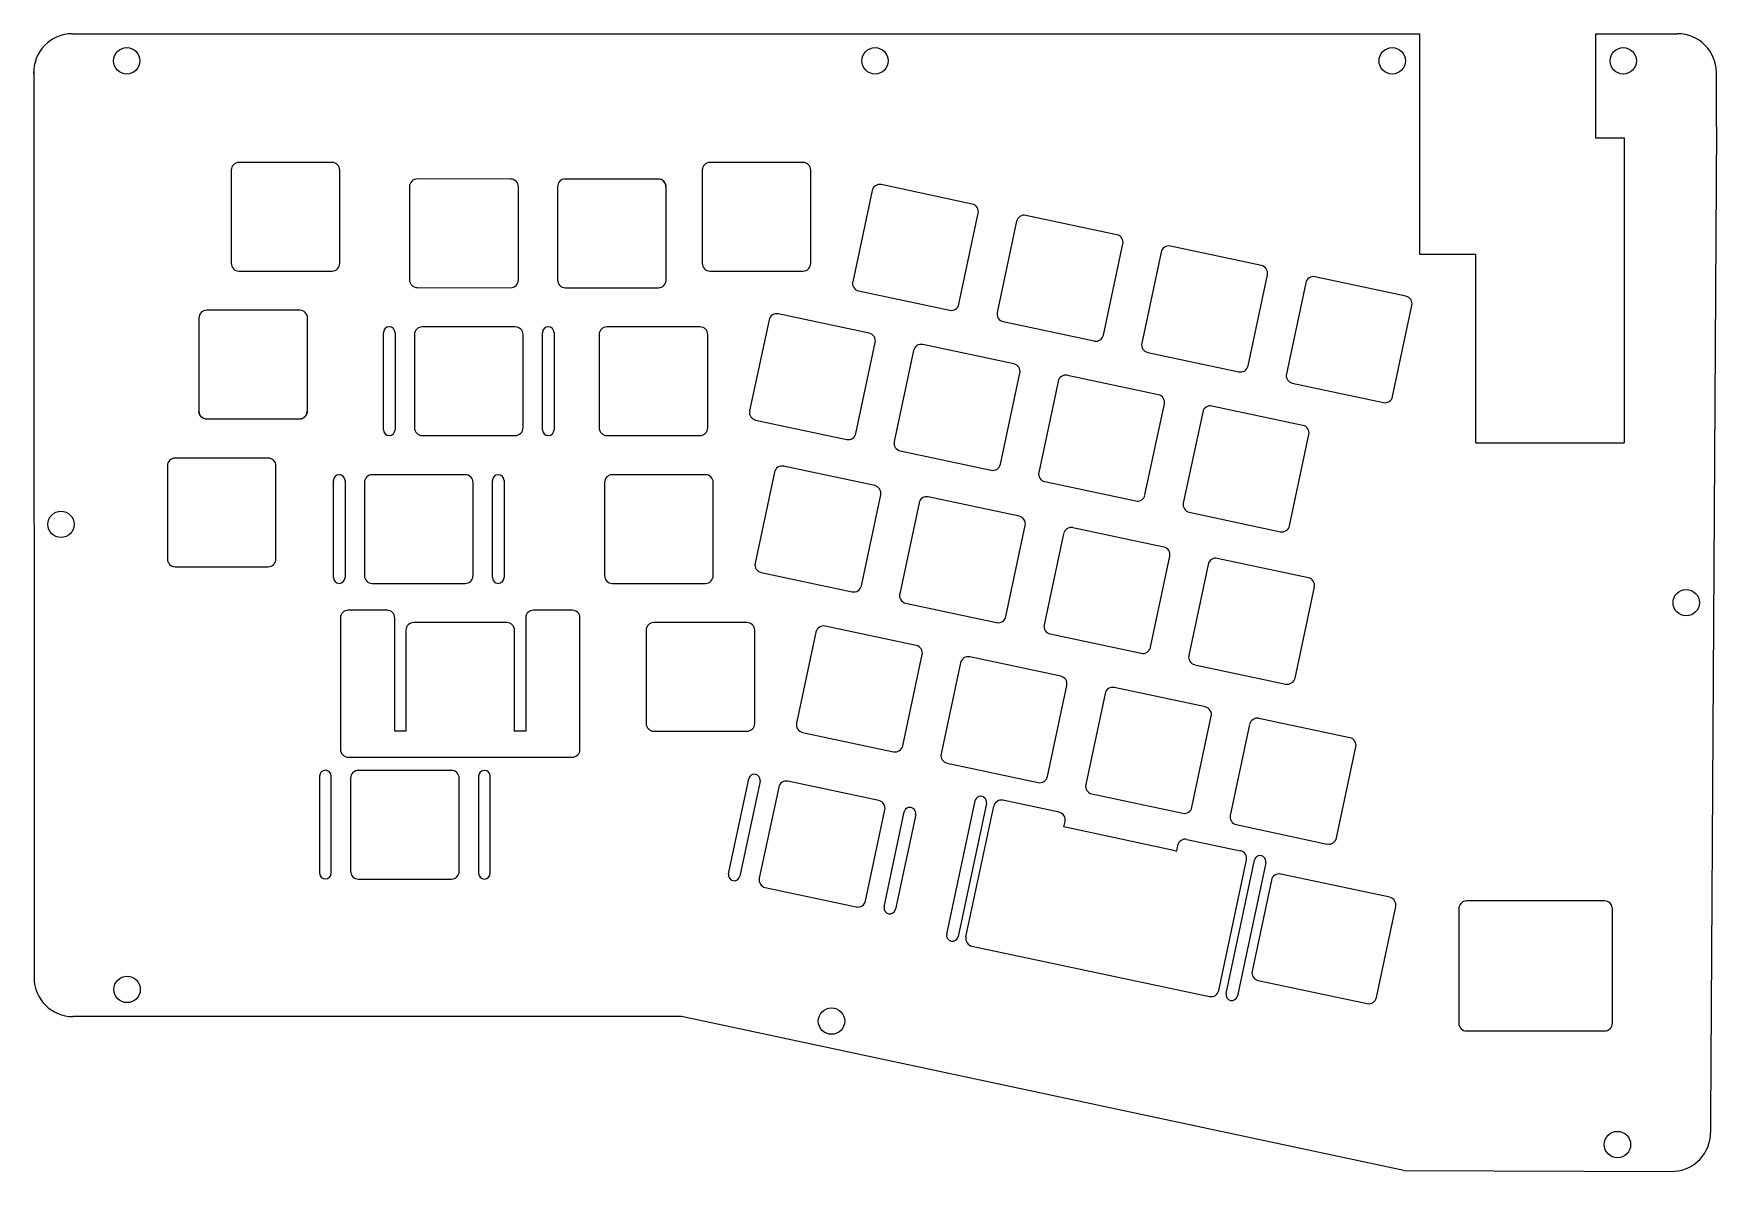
# Model space of a CAD drawing. Header units: inches. Extents: x 11 to 228, y 26 to 172.
import ezdxf

# ---------------------------------------------------------------- set-up
doc = ezdxf.new("R2010")
doc.units = ezdxf.units.IN
doc.header["$MEASUREMENT"] = 0

msp = doc.modelspace()

# ---------------------------------------------------------------- linework, layer by layer
for p, q in [((15.95, 172.24), (189.58, 172.24)), ((189.58, 172.24), (189.58, 143.82)), ((212.3, 172.24), (222.86, 172.24)), ((212.3, 172.24), (212.3, 158.82)), ((10.96, 167.39), (11.01, 50.57)), ((227.86, 160.24), (227.86, 167.24)), ((212.3, 158.82), (215.96, 158.82)), ((215.96, 158.82), (215.96, 119.52)), ((227.86, 160.24), (227.11, 32.59)), ((189.58, 143.82), (196.85, 143.82)), ((196.85, 119.52), (196.85, 143.82)), ((60.4, 139.52), (72.44, 139.51)), ((56.04, 121.21), (56.04, 133.71)), ((57.54, 133.71), (57.54, 121.21)), ((76.54, 121.21), (76.54, 133.71)), ((78.04, 133.71), (78.04, 121.21)), ((196.85, 119.52), (215.96, 119.52)), ((49.59, 102.16), (49.59, 114.66)), ((51.09, 114.66), (51.09, 102.16)), ((70.09, 102.16), (70.09, 114.66)), ((71.59, 114.66), (71.59, 102.16)), ((47.81, 76.57), (47.81, 64.07)), ((49.31, 64.07), (49.31, 76.57)), ((68.31, 76.56), (68.31, 64.06)), ((69.81, 64.06), (69.81, 76.56)), ((100.53, 63.99), (103.13, 76.21)), ((104.59, 75.9), (101.99, 63.67)), ((120.58, 59.72), (123.18, 71.95)), ((124.65, 71.64), (122.05, 59.41)), ((128.65, 56.21), (132.3, 73.37)), ((133.76, 73.06), (130.11, 55.89)), ((131.13, 55.85), (134.71, 72.69)), ((143.14, 71.92), (135.89, 73.46)), ((143.76, 70.02), (143.91, 70.73)), ((158.08, 66.93), (143.76, 70.02)), ((158.42, 67.65), (158.26, 66.89)), ((159.61, 68.42), (166.52, 66.95)), ((158.08, 66.93), (158.26, 66.89)), ((163.71, 48.94), (167.29, 65.76)), ((164.66, 48.56), (168.31, 65.73)), ((169.77, 65.41), (166.12, 48.25)), ((194.66, 59.48), (194.66, 44.73)), ((213.46, 60.48), (195.66, 60.48)), ((214.46, 44.73), (214.46, 59.48)), ((131.13, 55.85), (131.13, 55.85)), ((131.88, 54.67), (162.53, 48.17)), ((162.53, 48.17), (162.53, 48.17)), ((163.71, 48.94), (163.71, 48.94)), ((94.46, 45.58), (16.01, 45.58)), ((187.58, 25.74), (94.46, 45.58)), ((195.66, 43.73), (213.46, 43.73)), ((227.11, 32.59), (227.11, 30.63)), ((187.58, 25.74), (222.47, 25.64))]:
    msp.add_line(p, q)
at = {"color": 7, "linetype": 'Continuous', "lineweight": 25}
for p, q in [((36.42, 154.65), (36.42, 142.65)), ((49.42, 155.65), (37.42, 155.65)), ((50.42, 142.65), (50.42, 154.65)), ((97.13, 154.65), (97.13, 142.65)), ((110.13, 155.65), (98.13, 155.65)), ((111.13, 142.65), (111.13, 154.65)), ((59.4, 152.52), (59.4, 140.52)), ((72.44, 153.51), (60.4, 153.52)), ((73.44, 140.51), (73.44, 152.51)), ((78.49, 152.51), (78.49, 140.51)), ((91.49, 153.51), (79.49, 153.51)), ((92.49, 140.51), (92.49, 152.51)), ((119.03, 152.02), (116.53, 140.28)), ((131.95, 150.29), (120.21, 152.79)), ((130.23, 137.37), (132.72, 149.11)), ((137.66, 148.06), (135.17, 136.32)), ((150.58, 146.33), (138.85, 148.83)), ((148.86, 133.41), (151.35, 145.14)), ((156.29, 144.09), (153.8, 132.36)), ((169.22, 142.37), (157.48, 144.86)), ((37.42, 141.65), (49.42, 141.65)), ((98.13, 141.65), (110.13, 141.65)), ((167.49, 129.45), (169.99, 141.18)), ((79.49, 139.51), (91.49, 139.51)), ((117.3, 139.09), (129.04, 136.6)), ((174.93, 140.13), (172.43, 128.4)), ((187.85, 138.41), (176.11, 140.9)), ((186.13, 125.49), (188.62, 137.22)), ((32.26, 135.6), (32.26, 123.6)), ((45.26, 136.6), (33.26, 136.6)), ((46.26, 123.6), (46.26, 135.6)), ((105.75, 135.37), (103.25, 123.63)), ((118.67, 133.64), (106.93, 136.14)), ((135.94, 135.13), (147.67, 132.64)), ((60.04, 133.46), (60.04, 121.46)), ((73.04, 134.46), (61.04, 134.46)), ((74.04, 121.46), (74.04, 133.46)), ((83.85, 133.46), (83.85, 121.46)), ((96.85, 134.46), (84.85, 134.46)), ((97.85, 121.46), (97.85, 133.46)), ((116.95, 120.72), (119.44, 132.46)), ((124.38, 131.41), (121.89, 119.67)), ((137.3, 129.68), (125.57, 132.18)), ((154.57, 131.17), (166.31, 128.68)), ((135.58, 116.76), (138.07, 128.49)), ((155.94, 125.72), (144.2, 128.21)), ((143.01, 127.44), (140.52, 115.71)), ((173.2, 127.21), (184.94, 124.71)), ((154.21, 112.8), (156.71, 124.53)), ((174.57, 121.76), (162.83, 124.25)), ((33.22, 122.61), (45.22, 122.61)), ((33.26, 122.6), (45.26, 122.6)), ((104.02, 122.44), (115.76, 119.95)), ((161.65, 123.48), (159.15, 111.75)), ((61.04, 120.46), (73.04, 120.46)), ((84.85, 120.46), (96.85, 120.46)), ((172.85, 108.84), (175.34, 120.57)), ((41.19, 117.55), (29.19, 117.55)), ((122.66, 118.48), (134.39, 115.99)), ((28.19, 116.55), (28.19, 104.55)), ((42.19, 104.55), (42.19, 116.55)), ((66.59, 115.41), (54.59, 115.41)), ((97.55, 115.41), (85.55, 115.41)), ((106.45, 115.74), (103.95, 104)), ((119.37, 114.01), (107.63, 116.51)), ((53.59, 114.41), (53.59, 102.41)), ((67.59, 102.41), (67.59, 114.41)), ((84.55, 114.41), (84.55, 102.41)), ((98.55, 102.41), (98.55, 114.41)), ((117.65, 101.09), (120.14, 112.83)), ((141.29, 114.52), (153.03, 112.03)), ((125.08, 111.78), (122.59, 100.04)), ((138, 110.05), (126.27, 112.55)), ((136.28, 97.13), (138.77, 108.86)), ((156.64, 106.09), (144.9, 108.58)), ((159.92, 110.56), (171.66, 108.06)), ((143.71, 107.81), (141.22, 96.08)), ((154.91, 93.17), (157.41, 104.9)), ((175.27, 102.13), (163.53, 104.62)), ((29.19, 103.55), (41.19, 103.55)), ((104.72, 102.81), (116.46, 100.32)), ((162.35, 103.85), (159.85, 92.12)), ((54.59, 101.41), (66.59, 101.41)), ((85.55, 101.41), (97.55, 101.41)), ((173.55, 89.21), (176.04, 100.94)), ((56.51, 97.95), (51.51, 97.95)), ((80.38, 97.95), (75.38, 97.95)), ((123.36, 98.85), (135.09, 96.36)), ((50.51, 96.95), (50.51, 80.01)), ((57.51, 82.36), (57.51, 96.95)), ((71.95, 96.36), (59.95, 96.36)), ((74.38, 96.95), (74.38, 82.36)), ((81.38, 80.01), (81.38, 96.95)), ((102.9, 96.36), (90.9, 96.36)), ((124.72, 93.4), (112.98, 95.9)), ((58.95, 95.36), (58.95, 82.36)), ((72.95, 82.36), (72.95, 95.36)), ((89.9, 95.36), (89.9, 83.36)), ((103.9, 83.36), (103.9, 95.36)), ((111.8, 95.13), (109.3, 83.39)), ((141.99, 94.89), (153.73, 92.4)), ((123, 80.48), (125.49, 92.22)), ((130.43, 91.17), (127.94, 79.43)), ((143.35, 89.44), (131.62, 91.94)), ((160.62, 90.93), (172.36, 88.43)), ((141.63, 76.52), (144.12, 88.25)), ((149.06, 87.2), (146.57, 75.47)), ((161.99, 85.48), (150.25, 87.97)), ((160.26, 72.56), (162.76, 84.29)), ((167.7, 83.24), (165.2, 71.51)), ((180.62, 81.52), (168.88, 84.01)), ((58.95, 82.36), (57.51, 82.36)), ((74.34, 82.37), (72.91, 82.37)), ((74.38, 82.36), (72.95, 82.36)), ((90.9, 82.36), (102.9, 82.36)), ((110.07, 82.2), (121.81, 79.71)), ((178.9, 68.6), (181.39, 80.33)), ((51.51, 79.01), (80.38, 79.01)), ((128.71, 78.24), (140.44, 75.75)), ((51.81, 76.31), (51.81, 64.31)), ((64.81, 77.31), (52.81, 77.31)), ((65.81, 64.31), (65.81, 76.31)), ((106.99, 75.14), (104.49, 63.4)), ((119.91, 73.41), (108.17, 75.91)), ((147.34, 74.28), (159.08, 71.79)), ((118.19, 60.49), (120.68, 72.23)), ((165.97, 70.32), (177.71, 67.82)), ((52.81, 63.31), (64.81, 63.31)), ((170.51, 63.17), (168.01, 51.43)), ((185.76, 60.95), (171.7, 63.94)), ((105.26, 62.21), (117, 59.72)), ((184.04, 48.03), (186.53, 59.77)), ((168.78, 50.25), (182.85, 47.26))]:
    msp.add_line(p, q, dxfattribs=at)
for centre in [(22.95, 168.74), (119.41, 168.74), (186.08, 168.74), (186.08, 168.74), (215.86, 168.74), (14.48, 109.01), (223.98, 98.92), (23, 49.08), (113.8, 45), (215.11, 29.09)]:
    msp.add_circle(centre, 1.7)
for centre, radius, start, end in [((15.95, 167.24), 5, 90, 181.7313), ((222.86, 167.24), 5, 0, 90), ((56.79, 133.71), 0.75, 0, 180), ((77.29, 133.71), 0.75, 0, 180), ((56.79, 121.21), 0.75, 180, 0), ((77.29, 121.21), 0.75, 180, 0), ((50.34, 114.66), 0.75, 0, 180), ((70.84, 114.66), 0.75, 0, 180), ((50.34, 102.16), 0.75, 180, 0), ((70.84, 102.16), 0.75, 180, 0), ((48.56, 76.57), 0.75, 0, 180), ((69.06, 76.56), 0.75, 0, 180), ((103.86, 76.06), 0.75, 348, 168), ((133.03, 73.22), 0.75, 348, 168), ((123.91, 71.79), 0.75, 348, 168), ((135.69, 72.48), 1, 78, 168), ((142.93, 70.94), 1, 348, 78), ((159.4, 67.44), 1, 78, 168), ((166.31, 65.97), 1, 348, 78), ((169.04, 65.57), 0.75, 348, 168), ((48.56, 64.07), 0.75, 180, 0), ((69.06, 64.06), 0.75, 180, 0), ((101.26, 63.83), 0.75, 168, 348), ((121.31, 59.57), 0.75, 168, 348), ((195.66, 59.48), 1, 90, 180), ((213.46, 59.48), 1, 0, 90), ((129.38, 56.05), 0.75, 168, 348), ((132.11, 55.64), 1, 167.7139, 259.1125), ((16.01, 50.58), 5, 180.0254, 270), ((162.74, 49.15), 1, 258, 348.0245), ((165.39, 48.4), 0.75, 168, 348), ((195.66, 44.73), 1, 180, 270), ((213.46, 44.73), 1, 270, 0), ((222.11, 30.63), 5, 274.2018, 0)]:
    msp.add_arc(centre, radius, start, end)
for centre, start, end in [((37.42, 154.65), 90, 180), ((49.42, 154.65), 0, 90), ((98.13, 154.65), 90, 180), ((110.13, 154.65), 0, 90), ((60.4, 152.52), 90, 180), ((72.44, 152.51), 0, 90), ((79.49, 152.51), 90, 180), ((91.45, 152.52), 360, 90), ((91.49, 152.51), 360, 90), ((120.01, 151.81), 78, 168), ((131.74, 149.31), 348, 78), ((138.64, 147.85), 78, 168), ((150.38, 145.35), 348, 78), ((157.27, 143.89), 78, 168), ((37.42, 142.65), 180, 270), ((49.42, 142.65), 270, 0), ((98.13, 142.65), 180, 270), ((110.13, 142.65), 270, 0), ((169.01, 141.39), 348, 78), ((60.4, 140.52), 180, 270), ((72.44, 140.51), 270, 0), ((79.49, 140.51), 180, 270), ((91.49, 140.51), 270, 0), ((117.51, 140.07), 168, 258), ((175.91, 139.93), 78, 168), ((129.25, 137.58), 258, 348), ((187.64, 137.43), 348, 78), ((33.26, 135.6), 90, 180), ((45.26, 135.6), 0, 90), ((106.73, 135.16), 78, 168), ((136.14, 136.11), 168, 258), ((61.04, 133.46), 90, 180), ((73.04, 133.46), 0, 90), ((84.85, 133.46), 90, 180), ((96.85, 133.46), 0, 90), ((118.46, 132.66), 348, 78), ((147.88, 133.61), 258, 348), ((154.78, 132.15), 168, 258), ((125.36, 131.2), 78, 168), ((137.1, 128.7), 348, 78), ((143.99, 127.24), 78, 168), ((166.52, 129.65), 258, 348), ((173.41, 128.19), 168, 258), ((155.73, 124.74), 348, 78), ((162.63, 123.28), 78, 168), ((185.15, 125.69), 258, 348), ((33.22, 123.61), 180, 270), ((33.26, 123.6), 180, 270), ((45.22, 123.61), 270, 0), ((45.26, 123.6), 270, 0), ((104.23, 123.42), 168, 258), ((174.36, 120.78), 348, 78), ((61.04, 121.46), 180, 270), ((73.04, 121.46), 270, 0), ((84.85, 121.46), 180, 270), ((96.85, 121.46), 270, 0), ((115.97, 120.93), 258, 348), ((122.86, 119.46), 168, 258), ((29.19, 116.55), 90, 180), ((41.19, 116.55), 0, 90), ((54.59, 114.41), 90, 180), ((66.59, 114.41), 0, 90), ((85.55, 114.41), 90, 180), ((97.55, 114.41), 0, 90), ((107.43, 115.53), 78, 168), ((134.6, 116.96), 258, 348), ((141.5, 115.5), 168, 258), ((119.16, 113.03), 348, 78), ((153.24, 113), 258, 348), ((126.06, 111.57), 78, 168), ((160.13, 111.54), 168, 258), ((137.8, 109.07), 348, 78), ((144.69, 107.61), 78, 168), ((171.87, 109.04), 258, 348), ((29.19, 104.55), 180, 270), ((41.19, 104.55), 270, 0), ((156.43, 105.11), 348, 78), ((163.33, 103.65), 78, 168), ((54.59, 102.41), 180, 270), ((66.59, 102.41), 270, 0), ((85.55, 102.41), 180, 270), ((97.55, 102.41), 270, 0), ((104.93, 103.79), 168, 258), ((175.06, 101.15), 348, 78), ((116.67, 101.3), 258, 348), ((123.56, 99.83), 168, 258), ((51.51, 96.95), 90, 180.0001), ((56.51, 96.95), 359.9999, 90), ((75.38, 96.95), 90.0001, 180.0001), ((80.38, 96.95), 359.9999, 90.0001), ((59.95, 95.36), 90, 180), ((71.95, 95.36), 0, 90), ((90.9, 95.36), 90, 180), ((102.9, 95.36), 0, 90), ((112.78, 94.92), 78, 168), ((135.3, 97.33), 258, 348), ((142.2, 95.87), 168, 258), ((124.51, 92.42), 348, 78), ((131.41, 90.96), 78, 168), ((153.94, 93.37), 258, 348), ((160.83, 91.91), 168, 258), ((143.15, 88.46), 348, 78), ((172.57, 89.41), 258, 348), ((150.04, 87), 78, 168), ((161.78, 84.5), 348, 78), ((90.9, 83.36), 180, 270), ((102.9, 83.36), 270, 0), ((110.28, 83.18), 168, 258), ((168.68, 83.04), 78, 168), ((122.02, 80.69), 258, 348), ((180.41, 80.54), 348, 78), ((51.51, 80.01), 179.9999, 270), ((80.38, 80.01), 269.9999, 0.0001), ((128.91, 79.22), 168, 258), ((52.81, 76.31), 90, 180), ((64.81, 76.31), 0, 90), ((107.97, 74.93), 78, 168), ((140.65, 76.72), 258, 348), ((147.55, 75.26), 168, 258), ((119.7, 72.43), 348, 78), ((159.29, 72.76), 258, 348), ((166.18, 71.3), 168, 258), ((177.92, 68.8), 258, 348), ((52.81, 64.31), 180, 270), ((64.81, 64.31), 270, 0), ((105.47, 63.19), 168, 258), ((171.49, 62.96), 78, 168), ((185.55, 59.97), 348, 78), ((117.21, 60.7), 258, 348), ((168.99, 51.23), 168, 258), ((183.06, 48.24), 258, 348)]:
    msp.add_arc(centre, 1, start, end, dxfattribs=at)

doc.saveas('drawing.dxf')
